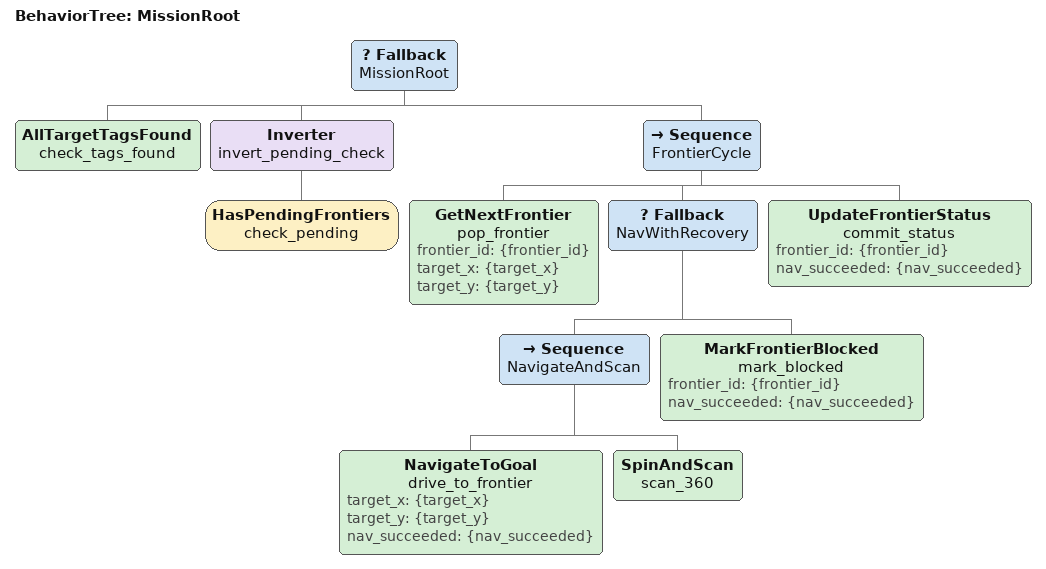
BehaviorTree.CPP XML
<?xml version="1.0"?>
<root BTCPP_format="3" main_tree_to_execute="MissionRoot">
  <BehaviorTree ID="MissionRoot">
    <Fallback name="MissionRoot">

      <!-- Termination gate #1: mission complete -->
      <AllTargetTagsFound name="check_tags_found"/>

      <!-- Termination gate #2: nothing left to explore -->
      <Inverter name="invert_pending_check">
        <HasPendingFrontiers name="check_pending"/>
      </Inverter>

      <!-- Main work cycle: resumes mid-sequence across ticks (memory node) -->
      <Sequence name="FrontierCycle">

        <GetNextFrontier name="pop_frontier"
                         frontier_id="{frontier_id}"
                         target_x="{target_x}"
                         target_y="{target_y}"/>

        <Fallback name="NavWithRecovery">

          <Sequence name="NavigateAndScan">
            <NavigateToGoal name="drive_to_frontier"
                            target_x="{target_x}"
                            target_y="{target_y}"
                            nav_succeeded="{nav_succeeded}"/>
            <SpinAndScan name="scan_360"/>
          </Sequence>

          <MarkFrontierBlocked name="mark_blocked"
                               frontier_id="{frontier_id}"
                               nav_succeeded="{nav_succeeded}"/>

        </Fallback>

        <UpdateFrontierStatus name="commit_status"
                              frontier_id="{frontier_id}"
                              nav_succeeded="{nav_succeeded}"/>

      </Sequence>

    </Fallback>
  </BehaviorTree>
</root>
